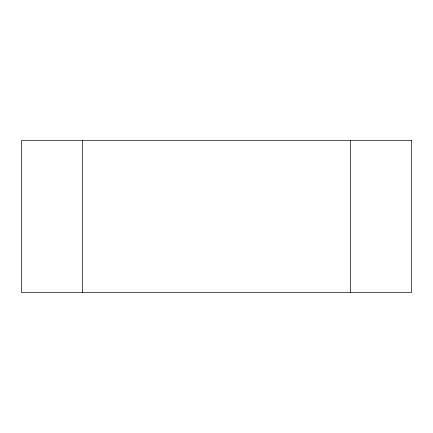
<?xml version="1.0" encoding="UTF-8"?>
<svg xmlns="http://www.w3.org/2000/svg" width="433" height="433" viewBox="0 0 433 433"><rect width="100%" height="100%" fill="white"/><g stroke="black" fill="none" stroke-linecap="round" stroke-linejoin="round"><path stroke-width="0.65" d="M350.459 140.389L350.459 292.611M82.541 140.389L82.541 292.611M411.35 140.389L21.65 140.389L21.65 292.611L411.35 292.611L411.35 140.389"/></g></svg>
